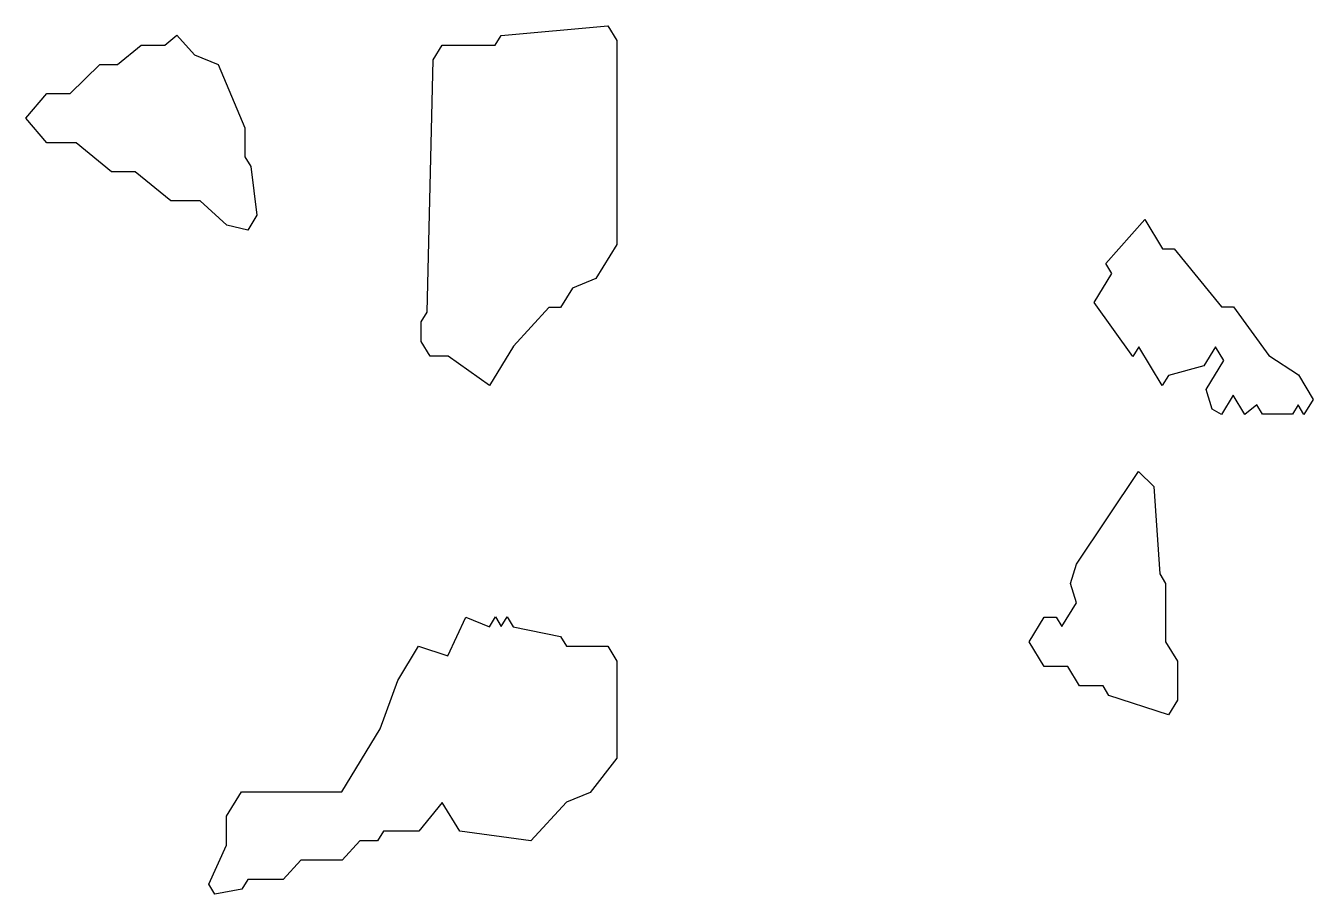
# Model space of a CAD drawing. Header units: millimetres. Extents: x 0 to 4732, y 0 to 488.
# Drawn here: x 0 to 363.6, y 17.8 to 263.1 of the extents above.
import ezdxf

# ---------------------------------------------------------------- set-up
doc = ezdxf.new("R2010")
doc.units = ezdxf.units.MM
doc.layers.add('K', color=7, linetype='Continuous')

msp = doc.modelspace()

# ---------------------------------------------------------------- linework, layer by layer
at = {"layer": 'K'}
for points in [[(114.24, 169.78), (111.7, 173.95), (111.7, 179.49), (113.37, 182.23), (115.03, 253.42), (117.58, 257.59), (132.58, 257.59), (134.24, 260.33), (164.35, 263.08), (166.9, 258.89), (166.9, 201.34), (161.03, 191.7), (154.37, 188.96), (151.02, 183.47), (147.68, 183.47), (137.71, 172.55), (130.99, 161.52), (119.27, 169.78), (114.24, 169.78)], [(49.26, 213.59), (40.93, 213.59), (30.93, 221.8), (24.26, 221.8), (14.26, 230.01), (5.92, 230.01), (0, 236.96), (5.92, 243.9), (12.59, 243.9), (20.92, 252.12), (25.93, 252.12), (32.6, 257.59), (39.26, 257.59), (42.64, 260.37), (47.69, 254.84), (54.37, 252.1), (61.9, 234.24), (61.9, 226.03), (63.56, 223.3), (65.23, 209.56), (62.68, 205.36), (56.75, 206.75), (49.26, 213.59)], [(335.05, 154.75), (333.36, 160.31), (338.35, 168.51), (335.96, 172.42), (332.7, 167.05), (322.7, 164.31), (320.96, 161.47), (314.3, 172.42), (312.64, 169.69), (301.68, 184.93), (306.68, 193.15), (305.01, 195.9), (315.98, 208.38), (321.02, 200.09), (324.35, 200.09), (337.68, 183.67), (341.02, 183.67), (351.03, 169.95), (359.37, 164.47), (363.58, 157.55), (360.96, 153.25), (359.3, 155.99), (357.69, 153.35), (349.24, 153.35), (347.61, 156.03), (344.27, 153.3), (340.96, 158.73), (337.67, 153.31), (335.05, 154.75)], [(305.9, 73.96), (304.24, 76.68), (297.58, 76.68), (294.24, 82.16), (287.58, 82.16), (283.35, 89.1), (287.58, 96.05), (291.02, 96.05), (292.63, 93.4), (296.69, 100.07), (295.03, 105.53), (296.71, 111.05), (314.28, 137.17), (318.56, 132.96), (320.23, 108.3), (321.9, 105.56), (321.9, 89.13), (325.23, 83.65), (325.23, 72.65), (322.68, 68.45), (305.9, 73.96)], [(51.69, 20.64), (56.7, 31.62), (56.7, 39.84), (60.91, 46.76), (89.24, 46.76), (100.04, 64.5), (105.04, 78.19), (110.92, 87.85), (119.24, 85.12), (124.25, 96.08), (130.92, 93.33), (132.63, 96.14), (134.3, 93.4), (135.96, 96.14), (137.69, 93.3), (151.03, 90.56), (152.69, 87.83), (164.35, 87.83), (166.9, 83.65), (166.9, 56.21), (159.36, 46.58), (152.69, 43.84), (142.67, 32.86), (122.57, 35.62), (117.62, 43.75), (111.01, 35.61), (101.02, 35.61), (99.35, 32.87), (94.34, 32.87), (89.34, 27.39), (77.68, 27.39), (72.68, 21.92), (62.69, 21.92), (61.03, 19.19), (53.42, 17.8), (51.69, 20.64)]]:
    msp.add_lwpolyline(points, close=True, dxfattribs=at)

doc.saveas('drawing.dxf')
